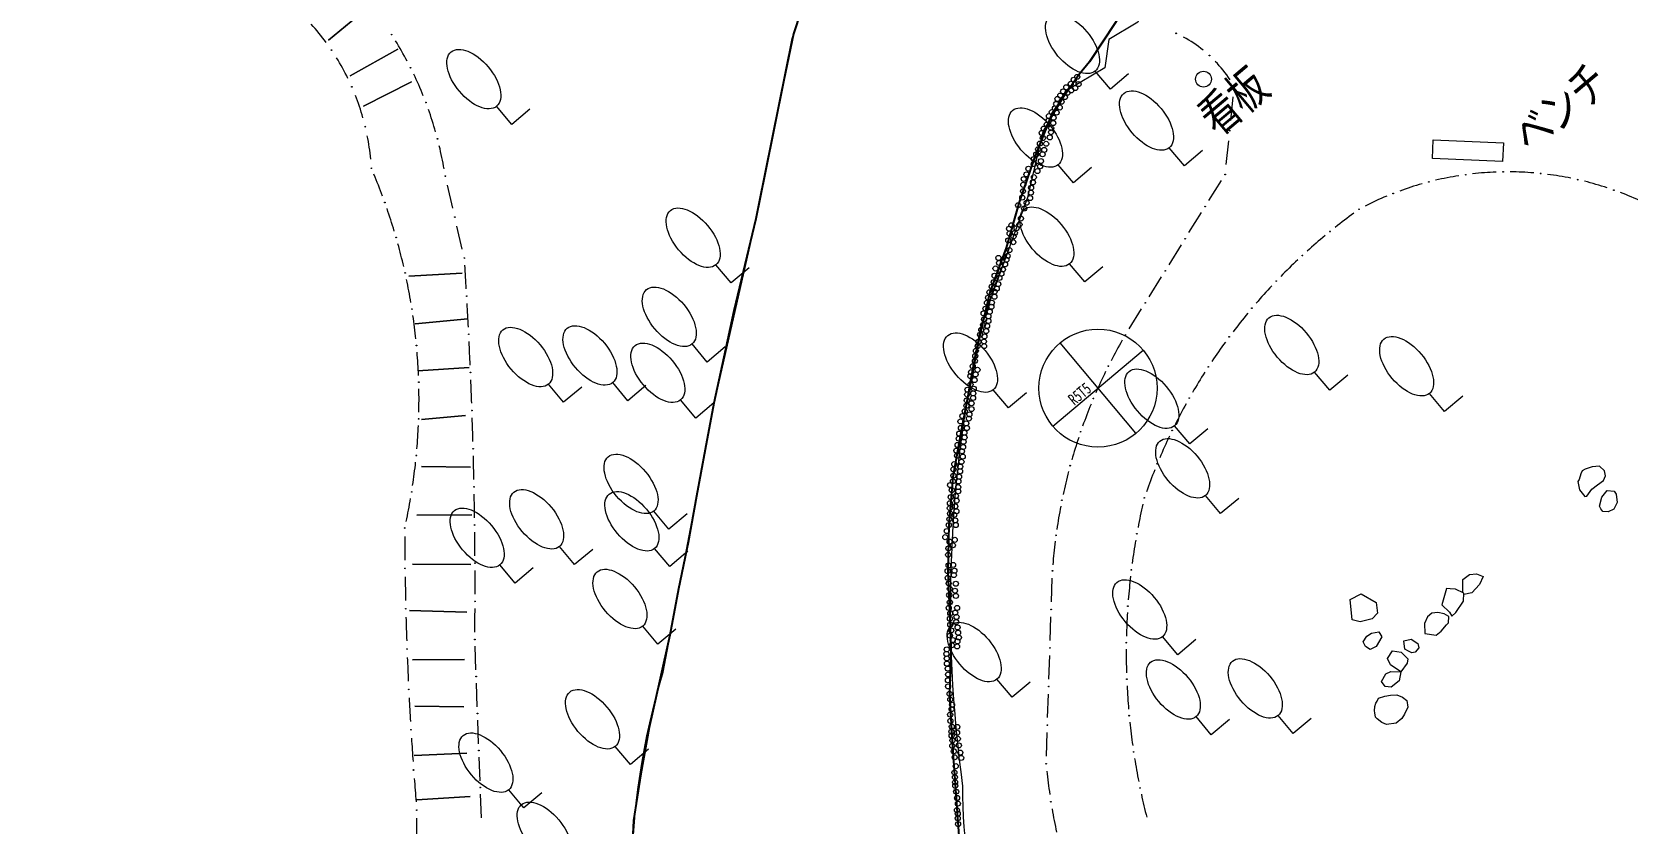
# Model space of a CAD drawing. Header units: metres. Extents: x -10443 to -4073, y -33280 to -26846.
# Drawn here: x -7247.16 to -7213.38, y -29008 to -28991.25 of the extents above; entities that cross this region are included whole.
import ezdxf
from ezdxf.enums import TextEntityAlignment as Align

# ---------------------------------------------------------------- set-up
doc = ezdxf.new("R2010")
doc.units = ezdxf.units.M
doc.header["$MEASUREMENT"] = 0
doc.linetypes.add('CONTINUOUS_1', pattern=[0])
doc.linetypes.add('CONTINUOUS_2', pattern=[0])
for name, color, linetype in [('R6護岸構造(不明)', 224, 'CONTINUOUS'), ('R6護岸構造(杭2列目空洞有)', 1, 'CONTINUOUS'), ('R6護岸構造(石組・玉石)', 5, 'CONTINUOUS')]:
    doc.layers.add(name, color=color, linetype=linetype)
for name, color, linetype, lineweight in [('園路', 241, 'CONTINUOUS_2', 18), ('基準点', 254, 'CONTINUOUS_2', 18), ('木', 254, 'CONTINUOUS_2', 18), ('木材', 241, 'CONTINUOUS_2', 18), ('構造物', 241, 'CONTINUOUS_2', 18), ('石', 241, 'CONTINUOUS_2', 18), ('護岸', 241, 'CONTINUOUS_2', 18)]:
    doc.layers.add(name, color=color, linetype=linetype, lineweight=lineweight)
doc.layers.add('非表示', color=7, linetype='CONTINUOUS', lineweight=0, plot=False)
doc.styles.add('MS Gothic', font='MS Gothic.ttf')

msp = doc.modelspace()

# ---------------------------------------------------------------- hatches: boundary and pattern name
at = {"layer": '園路', "linetype": 'CONTINUOUS_1', "lineweight": 18}
for points in [[(-7239.536, -28991.307, 1), (-7239.551, -28991.307, 1)], [(-7222.921, -28991.279, 1), (-7222.936, -28991.279, 1)], [(-7240.808, -28991.633, 1), (-7240.823, -28991.633, 1)], [(-7222.218, -28991.75, 1), (-7222.233, -28991.75, 1)], [(-7239.134, -28992.007, 1), (-7239.149, -28992.007, 1)], [(-7240.377, -28992.412, 1), (-7240.392, -28992.412, 1)], [(-7221.69, -28992.411, 1), (-7221.705, -28992.411, 1)], [(-7238.809, -28992.745, 1), (-7238.824, -28992.745, 1)], [(-7240.093, -28993.255, 1), (-7240.108, -28993.255, 1)], [(-7221.787, -28993.34, 1), (-7221.802, -28993.34, 1)], [(-7238.563, -28993.512, 1), (-7238.578, -28993.512, 1)], [(-7239.964, -28994.136, 1), (-7239.979, -28994.136, 1)], [(-7238.398, -28994.302, 1), (-7238.413, -28994.302, 1)], [(-7221.885, -28994.268, 1), (-7221.9, -28994.268, 1)], [(-7216.791, -28994.272, 1), (-7216.806, -28994.272, 1)], [(-7215.998, -28994.213, 1), (-7216.013, -28994.213, 1)], [(-7215.203, -28994.248, 1), (-7215.218, -28994.248, 1)], [(-7218.328, -28994.671, 1), (-7218.343, -28994.671, 1)], [(-7217.571, -28994.426, 1), (-7217.586, -28994.426, 1)], [(-7214.419, -28994.377, 1), (-7214.434, -28994.377, 1)], [(-7213.655, -28994.598, 1), (-7213.67, -28994.598, 1)], [(-7239.679, -28994.859, 1), (-7239.694, -28994.859, 1)], [(-7222.307, -28994.948, 1), (-7222.322, -28994.948, 1)], [(-7219.05, -28995.004, 1), (-7219.065, -28995.004, 1)], [(-7238.197, -28995.169, 1), (-7238.212, -28995.169, 1)], [(-7239.44, -28995.599, 1), (-7239.455, -28995.599, 1)], [(-7222.73, -28995.627, 1), (-7222.745, -28995.627, 1)], [(-7219.665, -28995.474, 1), (-7219.68, -28995.474, 1)], [(-7237.995, -28996.037, 1), (-7238.01, -28996.037, 1)], [(-7220.249, -28995.981, 1), (-7220.264, -28995.981, 1)], [(-7239.248, -28996.352, 1), (-7239.263, -28996.352, 1)], [(-7223.153, -28996.306, 1), (-7223.168, -28996.306, 1)], [(-7220.801, -28996.523, 1), (-7220.816, -28996.523, 1)], [(-7237.946, -28996.843, 1), (-7237.961, -28996.843, 1)], [(-7223.575, -28996.985, 1), (-7223.59, -28996.985, 1)], [(-7239.104, -28997.116, 1), (-7239.119, -28997.116, 1)], [(-7221.319, -28997.098, 1), (-7221.334, -28997.098, 1)], [(-7237.903, -28997.65, 1), (-7237.918, -28997.65, 1)], [(-7223.998, -28997.665, 1), (-7224.013, -28997.665, 1)], [(-7221.8, -28997.705, 1), (-7221.815, -28997.705, 1)], [(-7239.008, -28997.888, 1), (-7239.023, -28997.888, 1)], [(-7224.359, -28998.326, 1), (-7224.374, -28998.326, 1)], [(-7222.242, -28998.34, 1), (-7222.257, -28998.34, 1)], [(-7238.961, -28998.664, 1), (-7238.976, -28998.664, 1)], [(-7237.866, -28998.457, 1), (-7237.881, -28998.457, 1)], [(-7224.674, -28999.01, 1), (-7224.689, -28999.01, 1)], [(-7222.645, -28999, 1), (-7222.66, -28999, 1)], [(-7237.834, -28999.265, 1), (-7237.849, -28999.265, 1)], [(-7238.962, -28999.441, 1), (-7238.977, -28999.441, 1)], [(-7224.944, -28999.713, 1), (-7224.959, -28999.713, 1)], [(-7223.006, -28999.685, 1), (-7223.021, -28999.685, 1)], [(-7237.809, -29000.073, 1), (-7237.824, -29000.073, 1)], [(-7239.012, -29000.217, 1), (-7239.027, -29000.217, 1)], [(-7225.167, -29000.432, 1), (-7225.182, -29000.432, 1)], [(-7223.324, -29000.391, 1), (-7223.339, -29000.391, 1)], [(-7239.111, -29000.988, 1), (-7239.126, -29000.988, 1)], [(-7237.79, -29000.88, 1), (-7237.805, -29000.88, 1)], [(-7223.597, -29001.114, 1), (-7223.612, -29001.114, 1)], [(-7225.341, -29001.165, 1), (-7225.356, -29001.165, 1)], [(-7239.258, -29001.751, 1), (-7239.273, -29001.751, 1)], [(-7237.777, -29001.688, 1), (-7237.792, -29001.688, 1)], [(-7225.467, -29001.907, 1), (-7225.482, -29001.907, 1)], [(-7223.755, -29001.872, 1), (-7223.77, -29001.872, 1)], [(-7239.252, -29002.606, 1), (-7239.267, -29002.606, 1)], [(-7237.77, -29002.496, 1), (-7237.785, -29002.496, 1)], [(-7225.543, -29002.657, 1), (-7225.558, -29002.657, 1)], [(-7223.871, -29002.636, 1), (-7223.886, -29002.636, 1)], [(-7239.236, -29003.46, 1), (-7239.251, -29003.46, 1)], [(-7237.769, -29003.305, 1), (-7237.784, -29003.305, 1)], [(-7225.569, -29003.474, 1), (-7225.584, -29003.474, 1)], [(-7223.946, -29003.406, 1), (-7223.961, -29003.406, 1)], [(-7237.774, -29004.113, 1), (-7237.789, -29004.113, 1)], [(-7239.21, -29004.314, 1), (-7239.225, -29004.314, 1)], [(-7225.596, -29004.291, 1), (-7225.611, -29004.291, 1)], [(-7223.978, -29004.179, 1), (-7223.993, -29004.179, 1)], [(-7239.174, -29005.168, 1), (-7239.189, -29005.168, 1)], [(-7237.745, -29004.896, 1), (-7237.76, -29004.896, 1)], [(-7225.622, -29005.108, 1), (-7225.637, -29005.108, 1)], [(-7223.968, -29004.953, 1), (-7223.983, -29004.953, 1)], [(-7237.716, -29005.679, 1), (-7237.731, -29005.679, 1)], [(-7223.917, -29005.724, 1), (-7223.932, -29005.724, 1)], [(-7239.127, -29006.021, 1), (-7239.142, -29006.021, 1)], [(-7225.648, -29005.925, 1), (-7225.663, -29005.925, 1)], [(-7237.687, -29006.462, 1), (-7237.702, -29006.462, 1)], [(-7223.823, -29006.492, 1), (-7223.838, -29006.492, 1)], [(-7225.675, -29006.741, 1), (-7225.69, -29006.741, 1)], [(-7239.07, -29006.874, 1), (-7239.085, -29006.874, 1)], [(-7237.658, -29007.245, 1), (-7237.673, -29007.245, 1)], [(-7223.688, -29007.254, 1), (-7223.703, -29007.254, 1)], [(-7239.003, -29007.726, 1), (-7239.018, -29007.726, 1)], [(-7225.575, -29007.546, 1), (-7225.59, -29007.546, 1)]]:
    msp.add_hatch(color=256, dxfattribs=at).paths.add_polyline_path(points, flags=0)

# ---------------------------------------------------------------- linework, layer by layer
at = {"layer": 'R6護岸構造(不明)', "linetype": 'ByBlock'}
msp.add_lwpolyline([(-7230.124, -28988.431), (-7230.427, -28989.384), (-7230.721, -28990.34), (-7231.031, -28991.29), (-7231.237, -28992.269), (-7231.433, -28993.249), (-7231.633, -28994.229), (-7231.834, -28995.209), (-7232.065, -28996.182), (-7232.296, -28997.155), (-7232.508, -28998.132), (-7232.721, -28999.109), (-7232.904, -29000.092), (-7233.088, -29001.075), (-7233.264, -29002.059), (-7233.466, -29003.039), (-7233.65, -29004.022), (-7233.868, -29004.998), (-7234.086, -29005.974), (-7234.267, -29006.957), (-7234.419, -29007.945), (-7234.471, -29008.944)], dxfattribs=at)
at = {"layer": 'R6護岸構造(杭2列目空洞有)', "linetype": 'ByBlock'}
msp.add_lwpolyline([(-7224.991, -28992.159), (-7225.562, -28992.98), (-7225.932, -28993.909), (-7226.253, -28994.856), (-7226.53, -28995.817), (-7226.874, -28996.756), (-7227.098, -28997.731), (-7227.294, -28998.711), (-7227.481, -28999.693), (-7227.656, -29000.678), (-7227.745, -29001.674), (-7227.768, -29002.674), (-7227.719, -29003.673), (-7227.699, -29004.285), (-7227.729, -29005.285), (-7227.675, -29006.283), (-7227.603, -29007.281), (-7227.532, -29008.278), (-7227.33, -29009.258), (-7227.043, -29010.215), (-7226.716, -29011.16)], dxfattribs=at)
at = {"layer": 'R6護岸構造(石組・玉石)', "linetype": 'ByBlock'}
msp.add_lwpolyline([(-7220.762, -28984.967), (-7221.242, -28985.844), (-7221.734, -28986.714), (-7222.25, -28987.571), (-7222.798, -28988.407), (-7223.265, -28989.292), (-7223.704, -28990.19), (-7224.214, -28991.05), (-7224.765, -28991.885), (-7224.991, -28992.159)], dxfattribs=at)
at = {"layer": '園路', "linetype": 'CONTINUOUS_1', "lineweight": 18}
for p, q in [((-7221.772, -28993.124), (-7221.72, -28992.627)), ((-7221.87, -28994.053), (-7221.817, -28993.555)), ((-7238.248, -28994.979), (-7238.362, -28994.492)), ((-7222.236, -28994.82), (-7221.971, -28994.396)), ((-7238.047, -28995.847), (-7238.16, -28995.359)), ((-7222.658, -28995.499), (-7222.394, -28995.075)), ((-7223.081, -28996.179), (-7222.817, -28995.754)), ((-7223.504, -28996.858), (-7223.24, -28996.433)), ((-7223.926, -28997.537), (-7223.662, -28997.113)), ((-7225.572, -29003.315), (-7225.555, -29002.815)), ((-7225.598, -29004.132), (-7225.582, -29003.632)), ((-7237.758, -29004.754), (-7237.777, -29004.254)), ((-7225.624, -29004.949), (-7225.608, -29004.449)), ((-7237.729, -29005.537), (-7237.748, -29005.038)), ((-7225.651, -29005.766), (-7225.635, -29005.266)), ((-7237.7, -29006.32), (-7237.719, -29005.821)), ((-7225.677, -29006.583), (-7225.661, -29006.083)), ((-7237.671, -29007.104), (-7237.69, -29006.604)), ((-7237.642, -29007.887), (-7237.661, -29007.387))]:
    msp.add_line(p, q, dxfattribs=at)
for centre in [(-7239.543, -28991.307), (-7222.928, -28991.279), (-7240.815, -28991.633), (-7222.225, -28991.75), (-7239.142, -28992.007), (-7240.385, -28992.412), (-7221.697, -28992.411), (-7238.816, -28992.745), (-7240.1, -28993.255), (-7221.795, -28993.34), (-7238.57, -28993.512), (-7239.971, -28994.136), (-7238.406, -28994.302), (-7221.892, -28994.268), (-7216.798, -28994.272), (-7216.005, -28994.213), (-7215.211, -28994.248), (-7218.335, -28994.671), (-7217.579, -28994.426), (-7214.426, -28994.377), (-7213.662, -28994.598), (-7239.686, -28994.859), (-7222.315, -28994.948), (-7219.057, -28995.004), (-7238.204, -28995.169), (-7239.448, -28995.599), (-7222.738, -28995.627), (-7219.672, -28995.474), (-7238.003, -28996.037), (-7220.257, -28995.981), (-7239.256, -28996.352), (-7223.16, -28996.306), (-7220.809, -28996.523), (-7237.953, -28996.843), (-7223.583, -28996.985), (-7239.112, -28997.116), (-7221.326, -28997.098), (-7237.91, -28997.65), (-7224.006, -28997.665), (-7221.807, -28997.705), (-7239.016, -28997.888), (-7224.366, -28998.326), (-7222.25, -28998.34), (-7238.968, -28998.664), (-7237.873, -28998.457), (-7224.682, -28999.01), (-7222.652, -28999), (-7237.842, -28999.265), (-7238.97, -28999.441), (-7224.952, -28999.713), (-7223.013, -28999.685), (-7237.817, -29000.073), (-7239.02, -29000.217), (-7225.174, -29000.432), (-7223.331, -29000.391), (-7239.118, -29000.988), (-7237.798, -29000.88), (-7223.605, -29001.114), (-7225.349, -29001.165), (-7239.265, -29001.751), (-7237.785, -29001.688), (-7225.474, -29001.907), (-7223.762, -29001.872), (-7239.26, -29002.606), (-7237.778, -29002.496), (-7225.55, -29002.657), (-7223.879, -29002.636), (-7239.244, -29003.46), (-7237.777, -29003.305), (-7225.577, -29003.474), (-7223.953, -29003.406), (-7237.782, -29004.113), (-7239.217, -29004.314), (-7225.603, -29004.291), (-7223.986, -29004.179), (-7239.181, -29005.168), (-7237.753, -29004.896), (-7225.629, -29005.108), (-7223.976, -29004.953), (-7237.724, -29005.679), (-7223.924, -29005.724), (-7239.134, -29006.021), (-7225.656, -29005.925), (-7237.695, -29006.462), (-7223.831, -29006.492), (-7225.682, -29006.741), (-7239.078, -29006.874), (-7237.666, -29007.245), (-7223.695, -29007.254), (-7239.011, -29007.726), (-7225.582, -29007.546)]:
    msp.add_circle(centre, 0.0075, dxfattribs=at)
for centre, radius, start, end in [((-7244.925, -28994.413), 4.962, 36.3396, 42.1133), ((-7245.989, -28995.469), 7.672, 27.9661, 31.7001), ((-7224.096, -28993.785), 2.764, 51.0176, 61.3805), ((-7244.925, -28994.413), 4.962, 26.0467, 31.8204), ((-7224.096, -28993.785), 2.764, 33.4168, 43.7797), ((-7245.989, -28995.469), 7.672, 21.9414, 25.6754), ((-7244.925, -28994.413), 4.962, 15.7538, 21.5275), ((-7245.989, -28995.469), 7.672, 15.9168, 19.6508), ((-7244.925, -28994.413), 4.962, 5.4609, 11.2346), ((-7245.989, -28995.469), 7.672, 9.8922, 13.6262), ((-7251.349, -28999.031), 12.386, 20.3226, 22.6354), ((-7215.901, -29000.898), 6.686, 98.9755, 103.2601), ((-7215.901, -29000.898), 6.686, 92.1567, 96.4414), ((-7215.901, -29000.898), 6.686, 85.338, 89.6226), ((-7215.901, -29000.898), 6.686, 78.5192, 82.8039), ((-7215.901, -29000.898), 6.686, 105.7943, 110.0789), ((-7215.901, -29000.898), 6.686, 71.7005, 75.9851), ((-7215.901, -29000.898), 6.686, 64.8817, 69.1663), ((-7251.349, -28999.031), 12.386, 16.7263, 19.0391), ((-7215.901, -29000.898), 6.686, 112.613, 116.8977), ((-7211.766, -29005.177), 12.516, 126.2568, 128.5456), ((-7211.766, -29005.177), 12.516, 129.7998, 132.0887), ((-7251.349, -28999.031), 12.386, 13.13, 15.4428), ((-7346.057, -29003.032), 108.281, 3.35798, 3.62255), ((-7211.766, -29005.177), 12.516, 133.3429, 135.6318), ((-7251.349, -28999.031), 12.386, 9.5337, 11.8465), ((-7211.766, -29005.177), 12.516, 136.886, 139.1749), ((-7346.057, -29003.032), 108.281, 2.93039, 3.19496), ((-7251.349, -28999.031), 12.386, 5.9374, 8.2502), ((-7211.766, -29005.177), 12.516, 140.4291, 142.718), ((-7251.349, -28999.031), 12.386, 2.3411, 4.6539), ((-7346.057, -29003.032), 108.281, 2.50281, 2.76738), ((-7214.215, -29003.429), 11.362, 150.1511, 152.6725), ((-7211.766, -29005.177), 12.516, 143.9722, 146.261), ((-7346.057, -29003.032), 108.281, 2.07522, 2.33979), ((-7214.215, -29003.429), 11.362, 153.9495, 156.4709), ((-7211.766, -29005.177), 12.516, 147.5153, 149.8041), ((-7251.349, -28999.031), 12.386, 358.7448, 1.0576), ((-7346.057, -29003.032), 108.281, 1.64763, 1.9122), ((-7214.215, -29003.429), 11.362, 157.7479, 160.2693), ((-7211.766, -29005.177), 12.516, 151.0584, 153.3472), ((-7251.349, -28999.031), 12.386, 355.1485, 357.4613), ((-7214.215, -29003.429), 11.362, 161.5463, 164.0677), ((-7211.766, -29005.177), 12.516, 154.6014, 156.8903), ((-7251.349, -28999.031), 12.386, 351.5522, 353.865), ((-7346.057, -29003.032), 108.281, 1.22005, 1.48462), ((-7214.215, -29003.429), 11.362, 165.3447, 167.8661), ((-7211.766, -29005.177), 12.516, 158.1445, 160.4334), ((-7346.057, -29003.032), 108.281, 0.79246, 1.05703), ((-7251.349, -28999.031), 12.386, 347.9559, 350.2687), ((-7214.215, -29003.429), 11.362, 169.1431, 171.6645), ((-7209.773, -29004.389), 14.214, 167.2328, 169.2482), ((-7167.914, -29001.703), 71.351, 180.1813, 180.58281), ((-7346.057, -29003.032), 108.281, 0.36487, 0.62944), ((-7214.215, -29003.429), 11.362, 172.9415, 175.4629), ((-7209.773, -29004.389), 14.214, 170.3511, 172.3665), ((-7167.914, -29001.703), 71.351, 180.86752, 181.26902), ((-7346.057, -29003.032), 108.281, 359.93729, 0.20186), ((-7209.773, -29004.389), 14.214, 173.4694, 175.4847), ((-7346.057, -29003.032), 108.281, 359.5097, 359.77427), ((-7167.914, -29001.703), 71.351, 181.55373, 181.95524), ((-7209.773, -29004.389), 14.214, 176.5876, 178.603), ((-7167.914, -29001.703), 71.351, 182.23995, 182.64145), ((-7209.773, -29004.389), 14.214, 179.7059, 181.7213), ((-7209.773, -29004.389), 14.214, 182.8242, 184.8396), ((-7167.914, -29001.703), 71.351, 182.92616, 183.32767), ((-7209.773, -29004.389), 14.214, 185.9424, 187.9578), ((-7167.914, -29001.703), 71.351, 183.61238, 184.01388), ((-7209.773, -29004.389), 14.214, 189.0607, 191.0761), ((-7167.914, -29001.703), 71.351, 184.29859, 184.7001), ((-7213.534, -29005.64), 12.198, 185.9118, 188.2603), ((-7209.773, -29004.389), 14.214, 192.179, 194.1944), ((-7213.534, -29005.64), 12.198, 189.7217, 192.0702), ((-7629.509, -29010.106), 390.505, 0.25169, 0.32505)]:
    msp.add_arc(centre, radius, start, end, dxfattribs=at)
at = {"layer": '基準点', "linetype": 'CONTINUOUS_2', "lineweight": 18}
for p, q in [((-7225.543, -28999.593), (-7223.628, -28997.986)), ((-7223.782, -28999.747), (-7225.389, -28997.832))]:
    msp.add_line(p, q, dxfattribs=at)
msp.add_circle((-7224.585, -28998.79), 1.25, dxfattribs=at)
at = {"layer": '木', "linetype": 'CONTINUOUS_1', "lineweight": 18}
for p, q in [((-7224.322, -28992.46), (-7224.644, -28992.077)), ((-7223.939, -28992.139), (-7224.322, -28992.46)), ((-7236.999, -28993.206), (-7237.32, -28992.823)), ((-7236.616, -28992.884), (-7236.999, -28993.206)), ((-7222.753, -28994.083), (-7223.075, -28993.7)), ((-7222.37, -28993.762), (-7222.753, -28994.083)), ((-7225.106, -28994.444), (-7225.428, -28994.061)), ((-7224.723, -28994.123), (-7225.106, -28994.444)), ((-7232.355, -28996.564), (-7232.676, -28996.18)), ((-7231.972, -28996.242), (-7232.355, -28996.564)), ((-7224.866, -28996.542), (-7225.187, -28996.159)), ((-7224.483, -28996.22), (-7224.866, -28996.542)), ((-7232.86, -28998.238), (-7233.181, -28997.855)), ((-7232.477, -28997.916), (-7232.86, -28998.238)), ((-7235.9, -28999.09), (-7236.222, -28998.707)), ((-7234.54, -28999.056), (-7234.861, -28998.673)), ((-7234.157, -28998.734), (-7234.54, -28999.056)), ((-7219.678, -28998.834), (-7220, -28998.451)), ((-7219.295, -28998.513), (-7219.678, -28998.834)), ((-7235.517, -28998.769), (-7235.9, -28999.09)), ((-7233.102, -28999.423), (-7233.424, -28999.04)), ((-7226.481, -28999.208), (-7226.802, -28998.825)), ((-7226.098, -28998.887), (-7226.481, -28999.208)), ((-7217.245, -28999.284), (-7217.567, -28998.901)), ((-7216.862, -28998.963), (-7217.245, -28999.284)), ((-7232.719, -28999.101), (-7233.102, -28999.423)), ((-7222.642, -28999.971), (-7222.963, -28999.588)), ((-7222.259, -28999.65), (-7222.642, -28999.971)), ((-7221.989, -29001.445), (-7222.31, -29001.062)), ((-7233.67, -29001.775), (-7233.991, -29001.392)), ((-7233.287, -29001.454), (-7233.67, -29001.775)), ((-7221.606, -29001.124), (-7221.989, -29001.445)), ((-7235.668, -29002.524), (-7235.99, -29002.141)), ((-7235.285, -29002.203), (-7235.668, -29002.524)), ((-7233.651, -29002.566), (-7233.973, -29002.183)), ((-7233.268, -29002.245), (-7233.651, -29002.566)), ((-7236.928, -29002.916), (-7237.25, -29002.533)), ((-7236.545, -29002.594), (-7236.928, -29002.916)), ((-7233.905, -29004.211), (-7234.226, -29003.828)), ((-7233.522, -29003.89), (-7233.905, -29004.211)), ((-7222.897, -29004.434), (-7223.219, -29004.051)), ((-7222.514, -29004.113), (-7222.897, -29004.434)), ((-7226.403, -29005.335), (-7226.724, -29004.952)), ((-7226.02, -29005.013), (-7226.403, -29005.335)), ((-7222.186, -29006.127), (-7222.507, -29005.744)), ((-7221.803, -29005.806), (-7222.186, -29006.127)), ((-7220.451, -29006.103), (-7220.772, -29005.72)), ((-7220.068, -29005.782), (-7220.451, -29006.103)), ((-7234.487, -29006.757), (-7234.808, -29006.374)), ((-7234.104, -29006.436), (-7234.487, -29006.757)), ((-7236.742, -29007.676), (-7237.064, -29007.293)), ((-7236.359, -29007.355), (-7236.742, -29007.676))]:
    msp.add_line(p, q, dxfattribs=at)
for centre in [(-7225.126, -28991.503), (-7237.802, -28992.248), (-7223.557, -28993.126), (-7225.91, -28993.486), (-7233.158, -28995.606), (-7225.669, -28995.584), (-7233.663, -28997.28), (-7235.343, -28998.098), (-7220.482, -28997.877), (-7236.704, -28998.132), (-7227.284, -28998.25), (-7218.049, -28998.327), (-7233.906, -28998.465), (-7223.445, -28999.014), (-7234.473, -29000.818), (-7222.792, -29000.488), (-7236.472, -29001.567), (-7234.455, -29001.609), (-7237.732, -29001.958), (-7234.708, -29003.254), (-7223.701, -29003.477), (-7227.206, -29004.377), (-7222.989, -29005.17), (-7221.254, -29005.146), (-7235.29, -29005.8), (-7237.546, -29006.719), (-7236.312, -29008.183)]:
    msp.add_ellipse(centre, major_axis=(-0.482, 0.575), ratio=0.533333, dxfattribs=at)
at = {"layer": '木材', "linetype": 'CONTINUOUS_2', "lineweight": 18}
for centre in [(-7225.163, -28992.348), (-7225.098, -28992.261), (-7225.024, -28992.201), (-7224.995, -28992.353), (-7225.442, -28992.667), (-7225.383, -28992.596), (-7225.323, -28992.509), (-7225.286, -28992.63), (-7225.258, -28992.422), (-7225.232, -28992.538), (-7225.154, -28992.487), (-7225.067, -28992.438), (-7225.625, -28993.033), (-7225.563, -28992.948), (-7225.526, -28993.065), (-7225.496, -28992.868), (-7225.471, -28992.775), (-7225.461, -28992.958), (-7225.396, -28992.85), (-7225.358, -28992.727), (-7225.777, -28993.388), (-7225.735, -28993.295), (-7225.671, -28993.209), (-7225.63, -28993.128), (-7225.58, -28993.372), (-7225.576, -28993.287), (-7225.532, -28993.179), (-7225.852, -28993.734), (-7225.814, -28993.613), (-7225.753, -28993.496), (-7225.682, -28993.618), (-7225.606, -28993.483), (-7225.947, -28994.046), (-7225.946, -28993.942), (-7225.893, -28993.841), (-7225.792, -28993.983), (-7225.758, -28993.839), (-7225.723, -28993.748), (-7226.159, -28994.363), (-7226.099, -28994.266), (-7226.059, -28994.146), (-7225.943, -28994.324), (-7225.869, -28994.195), (-7225.811, -28994.093), (-7226.173, -28994.62), (-7226.168, -28994.487), (-7226.006, -28994.651), (-7226.002, -28994.547), (-7225.962, -28994.434), (-7226.275, -28994.918), (-7226.188, -28994.758), (-7226.148, -28994.991), (-7226.097, -28994.867), (-7226.024, -28994.766), (-7226.467, -28995.417), (-7226.416, -28995.341), (-7226.31, -28995.406), (-7226.247, -28995.327), (-7226.217, -28995.199), (-7226.484, -28995.662), (-7226.457, -28995.516), (-7226.378, -28995.7), (-7226.374, -28995.578), (-7226.346, -28995.505), (-7226.694, -28996.034), (-7226.525, -28996.072), (-7226.498, -28995.993), (-7226.46, -28995.869), (-7226.774, -28996.411), (-7226.756, -28996.258), (-7226.681, -28996.139), (-7226.63, -28996.366), (-7226.598, -28996.279), (-7226.554, -28996.17), (-7226.883, -28996.761), (-7226.836, -28996.644), (-7226.793, -28996.544), (-7226.777, -28996.749), (-7226.729, -28996.683), (-7226.696, -28996.588), (-7226.674, -28996.457), (-7226.967, -28997.108), (-7226.938, -28996.985), (-7226.912, -28996.876), (-7226.842, -28997.067), (-7226.832, -28996.981), (-7226.778, -28996.855), (-7227.02, -28997.452), (-7227.007, -28997.208), (-7226.998, -28997.336), (-7226.905, -28997.268), (-7226.905, -28997.367), (-7226.877, -28997.174), (-7227.082, -28997.661), (-7227.057, -28997.557), (-7226.99, -28997.695), (-7226.952, -28997.583), (-7226.934, -28997.474), (-7227.184, -28998.109), (-7227.171, -28998), (-7227.133, -28997.899), (-7227.116, -28997.809), (-7226.999, -28997.804), (-7226.996, -28997.901), (-7227.273, -28998.452), (-7227.238, -28998.328), (-7227.192, -28998.215), (-7227.137, -28998.403), (-7227.286, -28998.536), (-7227.284, -28998.713), (-7227.216, -28998.804), (-7227.199, -28998.619), (-7227.177, -28998.499), (-7227.362, -28999.049), (-7227.355, -28998.925), (-7227.349, -28998.823), (-7227.264, -28999.111), (-7227.231, -28998.999), (-7227.226, -28998.902), (-7227.457, -28999.381), (-7227.406, -28999.281), (-7227.37, -28999.162), (-7227.319, -28999.434), (-7227.308, -28999.347), (-7227.263, -28999.233), (-7227.523, -28999.754), (-7227.499, -28999.496), (-7227.487, -28999.634), (-7227.415, -28999.735), (-7227.374, -28999.538), (-7227.36, -28999.635), (-7227.584, -29000.113), (-7227.558, -28999.992), (-7227.534, -28999.86), (-7227.465, -29000.126), (-7227.443, -29000.037), (-7227.431, -28999.926), (-7227.411, -28999.833), (-7227.628, -29000.4), (-7227.569, -29000.222), (-7227.504, -29000.451), (-7227.475, -29000.35), (-7227.45, -29000.24), (-7227.657, -29000.761), (-7227.647, -29000.642), (-7227.645, -29000.507), (-7227.54, -29000.764), (-7227.527, -29000.665), (-7227.506, -29000.55), (-7227.718, -29000.842), (-7227.704, -29001.096), (-7227.683, -29000.948), (-7227.595, -29001.073), (-7227.543, -29000.975), (-7227.543, -29000.886), (-7227.723, -29001.331), (-7227.72, -29001.227), (-7227.717, -29001.447), (-7227.628, -29001.476), (-7227.608, -29001.293), (-7227.583, -29001.396), (-7227.581, -29001.175), (-7227.788, -29001.815), (-7227.746, -29001.688), (-7227.733, -29001.564), (-7227.608, -29001.589), (-7227.596, -29001.688), (-7227.819, -29001.945), (-7227.753, -29002.184), (-7227.728, -29002.039), (-7227.658, -29002.117), (-7227.618, -29002.002), (-7227.758, -29002.32), (-7227.769, -29002.664), (-7227.768, -29002.809), (-7227.748, -29002.543), (-7227.654, -29002.534), (-7227.637, -29002.748), (-7227.625, -29002.655), (-7227.747, -29002.924), (-7227.737, -29003.17), (-7227.722, -29003.039), (-7227.613, -29003.08), (-7227.595, -29002.93), (-7227.594, -29003.19), (-7227.746, -29003.444), (-7227.722, -29003.323), (-7227.568, -29003.443), (-7227.721, -29003.671), (-7227.714, -29003.556), (-7227.713, -29003.798), (-7227.609, -29003.544), (-7227.588, -29003.743), (-7227.581, -29003.633), (-7227.557, -29003.856), (-7227.719, -29004.03), (-7227.692, -29003.919), (-7227.662, -29004.123), (-7227.562, -29004.151), (-7227.547, -29003.969), (-7227.53, -29004.07), (-7227.794, -29004.418), (-7227.787, -29004.322), (-7227.787, -29004.513), (-7227.682, -29004.234), (-7227.57, -29004.259), (-7227.784, -29004.621), (-7227.767, -29004.728), (-7227.761, -29004.852), (-7227.763, -29004.976), (-7227.76, -29005.104), (-7227.728, -29005.261), (-7227.712, -29005.381), (-7227.676, -29005.495), (-7227.715, -29005.702), (-7227.711, -29005.836), (-7227.685, -29005.587), (-7227.69, -29006.063), (-7227.686, -29006.147), (-7227.681, -29005.956), (-7227.569, -29006.085), (-7227.566, -29005.963), (-7227.552, -29006.214), (-7227.671, -29006.362), (-7227.666, -29006.248), (-7227.638, -29006.479), (-7227.531, -29006.354), (-7227.5, -29006.507), (-7227.62, -29006.604), (-7227.598, -29006.793), (-7227.482, -29006.619), (-7227.625, -29006.928), (-7227.614, -29007.027), (-7227.61, -29007.133), (-7227.608, -29007.208), (-7227.588, -29007.333), (-7227.57, -29007.467), (-7227.552, -29007.586), (-7227.573, -29007.724), (-7227.556, -29007.799), (-7227.555, -29007.897), (-7227.548, -29008.02)]:
    msp.add_circle(centre, 0.0535, dxfattribs=at)
at = {"layer": '構造物', "linetype": 'CONTINUOUS_2', "lineweight": 18, "flags": 128}
for points in [[(-7240.882, -28991.426), (-7240.043, -28990.734)], [(-7240.419, -28992.177), (-7239.408, -28991.613)], [(-7240.14, -28992.818), (-7239.125, -28992.308)], [(-7217.486, -28993.532), (-7216, -28993.594), (-7216.017, -28993.99), (-7217.503, -28993.928)], [(-7239.177, -28996.42), (-7238.047, -28996.357)], [(-7239.041, -28997.428), (-7237.926, -28997.326)], [(-7238.987, -28998.425), (-7237.899, -28998.352)], [(-7238.909, -28999.457), (-7237.982, -28999.37)], [(-7238.912, -29000.451), (-7237.872, -29000.465)], [(-7239.009, -29001.483), (-7237.845, -29001.472)], [(-7239.104, -29002.52), (-7237.864, -29002.525)], [(-7239.161, -29003.5), (-7237.952, -29003.534)], [(-7239.099, -29004.545), (-7238.003, -29004.535)], [(-7239.052, -29005.524), (-7238.017, -29005.535)], [(-7239.067, -29006.567), (-7237.952, -29006.517)], [(-7239.009, -29007.505), (-7237.883, -29007.436)]]:
    msp.add_lwpolyline(points, close=True, dxfattribs=at)
at = {"layer": '構造物', "linetype": 'CONTINUOUS_2', "lineweight": 18}
msp.add_circle((-7222.35, -28992.25), 0.167, dxfattribs=at)
at = {"layer": '石', "linetype": 'CONTINUOUS_2', "lineweight": 18, "flags": 128}
for points in [[(-7214.421, -29000.765), (-7214.388, -29000.942), (-7214.276, -29001.081), (-7214.231, -29001.079), (-7214.13, -29000.93), (-7214.01, -29000.837), (-7213.883, -29000.744), (-7213.836, -29000.649), (-7213.856, -29000.541), (-7213.962, -29000.44), (-7214.123, -29000.458), (-7214.266, -29000.507), (-7214.33, -29000.54), (-7214.359, -29000.603), (-7214.396, -29000.726), (-7214.421, -29000.765)], [(-7213.965, -29001.287), (-7213.916, -29001.097), (-7213.8, -29000.958), (-7213.655, -29000.97), (-7213.615, -29001.035), (-7213.588, -29001.214), (-7213.662, -29001.35), (-7213.784, -29001.407), (-7213.896, -29001.399), (-7213.938, -29001.349), (-7213.965, -29001.287)], [(-7216.856, -29003.125), (-7216.859, -29002.839), (-7216.715, -29002.736), (-7216.572, -29002.722), (-7216.427, -29002.775), (-7216.503, -29002.95), (-7216.671, -29003.123), (-7216.837, -29003.158)], [(-7217.202, -29003.033), (-7217.301, -29003.376), (-7217.144, -29003.531), (-7217.089, -29003.617), (-7217.004, -29003.541), (-7216.845, -29003.301), (-7216.836, -29003.134), (-7217.016, -29003.047), (-7217.124, -29003.037), (-7217.202, -29003.033)], [(-7219.206, -29003.697), (-7219.243, -29003.267), (-7219.011, -29003.146), (-7218.692, -29003.33), (-7218.669, -29003.554), (-7218.78, -29003.674), (-7219.031, -29003.741), (-7219.206, -29003.697)], [(-7217.67, -29003.771), (-7217.666, -29003.984), (-7217.424, -29004.02), (-7217.315, -29003.934), (-7217.203, -29003.803), (-7217.161, -29003.757), (-7217.158, -29003.622), (-7217.257, -29003.567), (-7217.39, -29003.541), (-7217.513, -29003.554), (-7217.609, -29003.635), (-7217.67, -29003.771)], [(-7218.822, -29004.324), (-7218.92, -29004.258), (-7218.97, -29004.161), (-7218.893, -29004.038), (-7218.792, -29003.981), (-7218.637, -29003.946), (-7218.571, -29004.055), (-7218.693, -29004.258), (-7218.822, -29004.324)], [(-7218.084, -29004.314), (-7218.109, -29004.139), (-7217.953, -29004.103), (-7217.814, -29004.193), (-7217.79, -29004.285), (-7217.87, -29004.379), (-7217.941, -29004.396), (-7218.013, -29004.36), (-7218.084, -29004.314)], [(-7218.172, -29004.796), (-7218.39, -29004.65), (-7218.456, -29004.515), (-7218.352, -29004.354), (-7218.167, -29004.379), (-7218.024, -29004.518), (-7218.04, -29004.612), (-7218.172, -29004.796)], [(-7218.376, -29005.121), (-7218.502, -29005.105), (-7218.579, -29005), (-7218.493, -29004.837), (-7218.385, -29004.789), (-7218.172, -29004.796), (-7218.209, -29004.986), (-7218.376, -29005.121)], [(-7218.675, -29005.419), (-7218.646, -29005.357), (-7218.508, -29005.314), (-7218.39, -29005.288), (-7218.254, -29005.285), (-7218.137, -29005.33), (-7218.046, -29005.404), (-7218.025, -29005.545), (-7218.095, -29005.693), (-7218.148, -29005.787), (-7218.273, -29005.883), (-7218.478, -29005.911), (-7218.572, -29005.867), (-7218.674, -29005.793), (-7218.705, -29005.753), (-7218.723, -29005.667), (-7218.731, -29005.624), (-7218.723, -29005.53), (-7218.704, -29005.46), (-7218.675, -29005.419)]]:
    msp.add_lwpolyline(points, dxfattribs=at)
at = {"layer": '護岸', "lineweight": 18, "flags": 128}
msp.add_lwpolyline([(-7308.027, -29084.037), (-7314.12, -29087.436), (-7314.469, -29086.607), (-7315.064, -29086.238), (-7315.208, -29085.831), (-7315.723, -29085.309), (-7316.034, -29084.834), (-7316.086, -29084.405), (-7316.489, -29083.689), (-7316.795, -29082.88), (-7317.005, -29081.876), (-7316.678, -29080.744), (-7317.018, -29079.99), (-7317.197, -29078.86), (-7316.921, -29078.482), (-7316.891, -29078.178), (-7316.556, -29077.721), (-7316.39, -29077.025), (-7316.067, -29076.271), (-7315.436, -29075.27), (-7315.393, -29074.651, -0.288423), (-7314.387, -29073.285), (-7314.158, -29072.585), (-7313.935, -29071.949), (-7313.566, -29070.927), (-7313.216, -29070.679), (-7312.856, -29069.834), (-7312.6, -29069.366), (-7312.33, -29068.675), (-7311.893, -29068.289), (-7311.566, -29067.795), (-7311.417, -29067.297), (-7311.061, -29066.936), (-7310.902, -29065.95), (-7310.85, -29065.489), (-7310.537, -29065.05), (-7310.579, -29064.475), (-7310.284, -29063.114), (-7309.907, -29061.875, 0.194338), (-7312.797, -29048.939, 0.069516), (-7318.602, -29041.987), (-7320.553, -29040.237), (-7321.482, -29039.04), (-7322.677, -29038.412), (-7323.767, -29037.819), (-7324.525, -29036.876), (-7325.507, -29036.898), (-7325.728, -29036.491), (-7325.812, -29035.749), (-7326.037, -29035.586), (-7326.494, -29035.146), (-7326.877, -29034.336), (-7326.891, -29033.818, -0.024416), (-7327.219, -29033.198, -0.125332), (-7328.357, -29031.226), (-7328.778, -29030.156, 0.231484), (-7329.771, -29029.304), (-7330.248, -29028.827), (-7330.457, -29027.659, -0.264542), (-7331.793, -29026.825), (-7332.129, -29026.601), (-7332.235, -29026.23), (-7332.434, -29025.998), (-7332.746, -29026.206), (-7334.128, -29026.103, 0.025048), (-7334.587, -29026.138), (-7335.008, -29026.356), (-7335.195, -29026.262), (-7335.617, -29026.39), (-7335.789, -29026.199), (-7335.678, -29025.945), (-7335.881, -29022.611), (-7335.343, -29022.496), (-7333.945, -29022.591), (-7332.838, -29022.321), (-7332.384, -29021.871), (-7331.95, -29021.804), (-7331.887, -29021.795), (-7330.229, -29021.125), (-7330.213, -29021.189), (-7330.071, -29020.83), (-7329.466, -29020.436), (-7328.933, -29020.115), (-7328.357, -29019.748), (-7327.918, -29019.428, -0.101763), (-7326.369, -29017.877), (-7325.81, -29017.66, -0.124184), (-7323.963, -29015.797), (-7322.863, -29014.792, -0.076263), (-7321.489, -29013.523), (-7321.243, -29013.326), (-7320.67, -29012.95), (-7320.493, -29012.885), (-7320.124, -29012.658), (-7320.004, -29012.211, 0.12791), (-7319.139, -29011.436, -0.12455), (-7318.282, -29010.192, 0.042697), (-7316.83, -29009.103, -0.143457), (-7315.828, -29007.785, -0.24416), (-7311.587, -29004.671), (-7309.89, -29003.86), (-7309.596, -29003.389), (-7307.914, -29002.038), (-7305.714, -29000.499), (-7303.65, -28999.406), (-7302.283, -28998.523), (-7301.057, -28997.412, -0.056829), (-7298.013, -28995.17, -0.036659), (-7293.423, -28993.282), (-7292.593, -28993.085), (-7291.78, -28992.458), (-7290.647, -28991.754), (-7289.988, -28991.321), (-7289.277, -28990.658), (-7288.793, -28990.32, -0.222982), (-7287.27, -28988.745), (-7286.893, -28988.676), (-7286.659, -28988.249), (-7284.019, -28985.32), (-7283.947, -28984.914), (-7283.381, -28984.587), (-7282.773, -28983.879), (-7282.3, -28983.087), (-7281.914, -28982.763, -0.123015), (-7279.326, -28979.603), (-7277.639, -28978.336, -0.129953), (-7275.495, -28976.768), (-7272.152, -28974.391), (-7268.494, -28973.279), (-7267.895, -28972.762), (-7266.661, -28972.563), (-7265.559, -28971.851), (-7263.999, -28971.172), (-7263.043, -28970.968), (-7259.643, -28969.513), (-7258.555, -28969.207), (-7258.2, -28969.034), (-7257.595, -28967.956), (-7256.898, -28967.942), (-7256.332, -28967.753), (-7255.465, -28967.032), (-7255.275, -28966.229), (-7255.709, -28965.579), (-7254.757, -28963.969), (-7254.016, -28962.847, -0.222516), (-7251.818, -28957.515), (-7251.146, -28956.986), (-7249.909, -28956.279), (-7247.864, -28955.949, -0.125683), (-7241.647, -28955.806), (-7235.201, -28957.892), (-7232.279, -28958.601), (-7231.659, -28959.085), (-7229.365, -28960.248), (-7227.738, -28961.281), (-7226.553, -28962.298), (-7225.691, -28962.66), (-7224.704, -28963.863), (-7223.151, -28965.295), (-7220.54, -28967.329), (-7218.729, -28969.119), (-7217.104, -28971.016), (-7215.529, -28971.656), (-7215.124, -28972.139), (-7213.482, -28973.035), (-7212.672, -28973.393), (-7211.37, -28973.947), (-7210.637, -28974.259), (-7209.382, -28974.288), (-7208.298, -28974.048), (-7206.989, -28974.504), (-7205.196, -28975.729, -0.376867), (-7204.18, -28980.08), (-7205.608, -28980.636), (-7206.949, -28981.76), (-7210.407, -28982.043), (-7215.233, -28980.263), (-7215.941, -28980.336), (-7217.406, -28981.199), (-7220.27, -28984.518), (-7222.061, -28987.646), (-7222.938, -28988.931), (-7222.996, -28989.398), (-7223.74, -28991.043), (-7224.355, -28991.411), (-7224.443, -28992.012), (-7225.227, -28992.472), (-7225.752, -28993.357), (-7226.08, -28994.753), (-7227.06, -28997.453, 0.089045), (-7227.451, -29007.217, 0.164021), (-7225.363, -29013.609), (-7224.891, -29014.619), (-7224.397, -29014.998), (-7223.056, -29016.95), (-7221.461, -29018.968, 0.188853), (-7218.41, -29020.943, -0.31035), (-7213.68, -29025.959), (-7213.583, -29026.923), (-7213.499, -29027.917, -0.135695), (-7215.762, -29033.195, 0.046883), (-7217.45, -29036.087), (-7217.731, -29036.97), (-7217.785, -29037.374), (-7218.09, -29037.918), (-7218.323, -29038.397), (-7218.546, -29038.736), (-7221.667, -29037.621), (-7221.204, -29036.593), (-7222.078, -29035.522), (-7223.624, -29035.535), (-7226.28, -29034.653), (-7226.072, -29033.498), (-7225.902, -29031.985), (-7225.508, -29030.498), (-7225.495, -29030.365), (-7225.205, -29028.929), (-7225.257, -29027.785), (-7225.444, -29026.968, 0.110139), (-7226.117, -29024.439), (-7227.119, -29024.549), (-7230.301, -29019.872), (-7231.148, -29018.902), (-7232.84, -29016.846), (-7233.167, -29015.358), (-7233.877, -29013.537, -0.14227), (-7233.796, -29004.802), (-7232.694, -28999.028), (-7231.917, -28995.615), (-7231.064, -28991.39), (-7230.094, -28988.338), (-7228.792, -28985.881), (-7228.4, -28984.07), (-7228.324, -28981), (-7228.244, -28979.744), (-7228.635, -28977.996), (-7230.018, -28976.949), (-7229.852, -28976.283), (-7230.31, -28975.777), (-7232.234, -28974.838), (-7233.764, -28974.507), (-7235.662, -28974.09), (-7240.757, -28973.333), (-7242.955, -28973.736), (-7244.424, -28973.536), (-7245.698, -28973.468), (-7247.043, -28974.143), (-7247.661, -28974.528), (-7248.701, -28974.84), (-7249.871, -28975.624), (-7251.542, -28976.705), (-7254.015, -28978.549), (-7256.281, -28980.5), (-7257.502, -28981.755), (-7258.975, -28983.337), (-7262.164, -28984.876), (-7263.759, -28985.391), (-7266.13, -28986.393), (-7266.716, -28986.735), (-7268.002, -28987.008), (-7268.434, -28987.338), (-7269.243, -28987.565), (-7269.795, -28988.007), (-7270.312, -28988.32), (-7270.467, -28988.593), (-7271.154, -28989.005), (-7271.542, -28989), (-7272.777, -28989.531), (-7273.477, -28990.031), (-7274.362, -28990.456), (-7274.963, -28991.048), (-7276.626, -28992.64), (-7277.493, -28993.884), (-7278.497, -28995.188), (-7279.046, -28995.707), (-7279.542, -28995.735), (-7280.319, -28996.519), (-7281.376, -28997.179), (-7283.009, -28997.872), (-7283.762, -28998.009), (-7284.971, -28998.453), (-7285.974, -28998.998), (-7286.73, -28999.04), (-7287.657, -28999.257), (-7288.48, -28999.454), (-7289.405, -28999.582), (-7289.866, -28999.738), (-7290.58, -29000.381), (-7291.295, -29000.169), (-7292.033, -28999.997), (-7293.064, -28999.775), (-7293.491, -28999.967), (-7293.794, -29000.201), (-7294.486, -29000.738), (-7295.443, -29001.508), (-7295.758, -29002.134), (-7296.275, -29002.617), (-7297.017, -29003.089), (-7297.702, -29003.458), (-7299.104, -29003.906), (-7300.881, -29004.588), (-7303.45, -29005.689), (-7304.935, -29007.213), (-7306.251, -29009.3), (-7307.393, -29011.067), (-7307.733, -29011.661), (-7308.21, -29012.127), (-7308.782, -29012.442), (-7309.585, -29013.171), (-7310.357, -29014.148), (-7310.732, -29014.783), (-7311.14, -29015.173), (-7311.641, -29015.337), (-7312.84, -29016.111), (-7313.944, -29017.268), (-7314.037, -29017.825), (-7315.515, -29019.645), (-7315.942, -29020.089), (-7316.213, -29020.507), (-7317.042, -29021.509), (-7317.314, -29021.837), (-7317.587, -29022.261), (-7318.043, -29022.878), (-7318.721, -29023.17), (-7319.339, -29023.908), (-7319.479, -29025.46), (-7319.531, -29026.312), (-7318.907, -29028.43), (-7318.53, -29029.455), (-7317.782, -29030.523), (-7317.146, -29031.657), (-7316.451, -29033.278), (-7316.344, -29034.11), (-7316.096, -29035.296), (-7315.381, -29036.541), (-7314.702, -29037.652), (-7314.408, -29037.976), (-7314.099, -29038.047), (-7312.774, -29039.966), (-7312.177, -29041.189), (-7312.143, -29041.49), (-7311.666, -29042.177), (-7311.398, -29042.326), (-7309.619, -29044.918), (-7308.622, -29046.014), (-7308.305, -29046.693), (-7307.801, -29047.006), (-7306.833, -29048.5), (-7305.563, -29050.474), (-7305.493, -29050.767), (-7305.088, -29051.25), (-7304.676, -29052.003), (-7304.507, -29052.662), (-7304.542, -29053.197), (-7304.403, -29053.794), (-7303.994, -29054.308), (-7303.635, -29054.918), (-7303.524, -29055.836), (-7303.324, -29056.271), (-7303.667, -29057.537), (-7303.462, -29057.958), (-7303.985, -29062.23), (-7304.323, -29064.314), (-7305.209, -29068.166), (-7305.932, -29070.145), (-7306.507, -29072.011), (-7306.199, -29072.379), (-7307.016, -29075.508), (-7307.231, -29076.102), (-7307.217, -29076.486), (-7307.345, -29077.45), (-7307.673, -29078.281), (-7307.822, -29079.036), (-7308.038, -29080.55), (-7307.999, -29081.557), (-7308.027, -29084.037)], format="xyb", dxfattribs=at)

# ---------------------------------------------------------------- texts
at = {"layer": '基準点', "lineweight": 18, "style": 'MS Gothic', "width": 0.769531}
msp.add_text('R5T5', height=0.25, rotation=40, dxfattribs=at).set_placement((-7225.085, -28999.167), (-7224.702, -28998.846), align=Align.FIT)
at = {"layer": '非表示', "style": 'MS Gothic', "width": 0.769531}
for s, p, p2 in [('看板', (-7222.054, -28993.48), (-7220.905, -28992.515)), ('ベンチ', (-7215.416, -28993.862), (-7213.692, -28992.416))]:
    msp.add_text(s, height=0.75, rotation=40, dxfattribs=at).set_placement(p, p2, align=Align.FIT)

doc.saveas('drawing.dxf')
